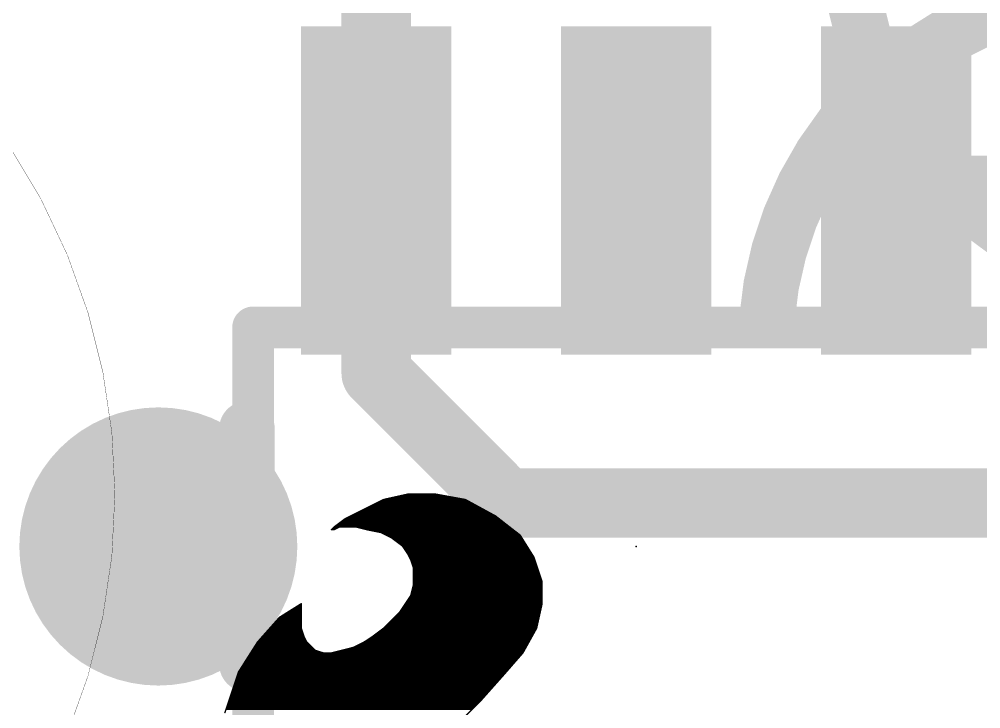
# Model space of a CAD drawing. Extents: x -45 to 63, y -30 to 12.
# Drawn here: x -3.842 to -0.328, y -3.133 to -0.615 of the extents above; entities that cross this region are included whole.
import ezdxf

# ---------------------------------------------------------------- set-up
doc = ezdxf.new("R2010")
doc.units = 0
for name, color, linetype in [('1', 12, 'CONTINUOUS'), ('18', 110, 'CONTINUOUS'), ('20', 53, 'CONTINUOUS'), ('21', 41, 'CONTINUOUS'), ('22', 40, 'CONTINUOUS'), ('23', 53, 'CONTINUOUS'), ('49', 253, 'CONTINUOUS'), ('51', 53, 'CONTINUOUS')]:
    doc.layers.add(name, color=color, linetype=linetype)

# ---------------------------------------------------------------- blocks, each defined once
blk = doc.blocks.new('RECT')
blk.add_solid([(-0.5, -0.5), (0.5, -0.5), (-0.5, 0.5), (0.5, 0.5)])
blk = doc.blocks.new('ROUNDV')
at = {"const_width": 0.5}
blk.add_lwpolyline([(0, -0.25, 1), (0, 0.25, 1), (0, -0.25)], format="xyb", dxfattribs=at)

msp = doc.modelspace()

# ---------------------------------------------------------------- linework, layer by layer
at = {"layer": '1', "const_width": 0.254}
for points in [[(-2.5375, -1.2399), (-2.5375, 0)], [(-2.5375, -1.2399), (-2.5375, -1.9075)], [(-0.6375, -1.2399), (1.7162, -1.2399)], [(-2.5375, -1.9075), (-2.0638, -2.3813)], [(-2.0638, -2.3813), (1.1438, -2.3813)]]:
    msp.add_lwpolyline(points, dxfattribs=at)
at = {"layer": '1', "const_width": 0.127}
for points in [[(-2.474, -1.2399, 1), (-2.601, -1.2399)], [(-0.6375, -1.1764, 1), (-0.6375, -1.3034)], [(-2.601, -1.2399, 1), (-2.474, -1.2399)], [(-2.4926, -1.8626, 1), (-2.5824, -1.9524)], [(-2.601, -1.9075, 1), (-2.474, -1.9075)], [(-2.0638, -2.3178, 1), (-2.0638, -2.4447)], [(-2.1087, -2.4262, 1), (-2.0188, -2.3363)]]:
    msp.add_lwpolyline(points, format="xyb", dxfattribs=at)
at = {"layer": '20', "const_width": 0.254}
msp.add_lwpolyline([(0, -16.764, 1), (0, 11.684, 1), (0, -16.764)], format="xyb", dxfattribs=at)
at = {"layer": '21', "const_width": 0.2032}
msp.add_lwpolyline([(-3.0099, -2.9694), (-3.0099, -2.1106)], dxfattribs=at)
at = {"layer": '21', "const_width": 0.1016}
for points in [[(-2.9591, -2.1106, 1), (-3.0607, -2.1106)], [(-3.0607, -2.9694, 1), (-2.9591, -2.9694)]]:
    msp.add_lwpolyline(points, format="xyb", dxfattribs=at)
at = {"layer": '22'}
for points, const_width in [([(-0.81, -0.3125, 0.4142), (0.49, -1.6125)], 0.2032), ([(0.29, -0.5125, 0.4142), (-1.11, -1.7125)], 0.2032), ([(-1.1607, -1.7086, 1), (-1.0593, -1.7164)], 0.1016), ([(-2.4387, -2.3513, 1), (-2.4387, -2.3539)], 0.0025), ([(-2.4213, -2.3475, 1), (-2.4213, -2.35)], 0.0025), ([(-2.421, -2.35, 1), (-2.4215, -2.3475)], 0.0025), ([(-2.321, -2.3475, 1), (-2.3215, -2.35)], 0.0025), ([(-2.3213, -2.35, 1), (-2.3213, -2.3475)], 0.0025), ([(-2.3, -2.3539, 1), (-2.3, -2.3513)], 0.0025), ([(-2.5501, -2.3869, 1), (-2.5501, -2.3895)], 0.0025), ([(-2.54, -2.3818, 1), (-2.54, -2.3844)], 0.0025), ([(-2.5298, -2.3768, 1), (-2.5298, -2.3793)], 0.0025), ([(-2.5196, -2.3717, 1), (-2.5196, -2.3742)], 0.0025), ([(-2.5115, -2.3675, 1), (-2.511, -2.37)], 0.0025), ([(-2.5107, -2.3699, 1), (-2.5118, -2.3676)], 0.0025), ([(-2.5073, -2.3666, 1), (-2.5073, -2.3691)], 0.0025), ([(-2.4844, -2.3615, 1), (-2.4844, -2.3641)], 0.0025), ([(-2.4615, -2.3564, 1), (-2.4615, -2.359)], 0.0025), ([(-2.272, -2.359, 1), (-2.272, -2.3564)], 0.0025), ([(-2.2441, -2.3641, 1), (-2.2441, -2.3615)], 0.0025), ([(-2.2161, -2.3691, 1), (-2.2161, -2.3666)], 0.0025), ([(-2.2106, -2.3676, 1), (-2.2119, -2.3699)], 0.0025), ([(-2.2115, -2.37, 1), (-2.211, -2.3675)], 0.0025), ([(-2.2036, -2.3742, 1), (-2.2036, -2.3717)], 0.0025), ([(-2.1942, -2.3793, 1), (-2.1942, -2.3768)], 0.0025), ([(-2.1849, -2.3844, 1), (-2.1849, -2.3818)], 0.0025), ([(-2.1756, -2.3895, 1), (-2.1756, -2.3869)], 0.0025), ([(-2.6213, -2.4225, 1), (-2.6213, -2.425)], 0.0025), ([(-2.6111, -2.4174, 1), (-2.6111, -2.4199)], 0.0025), ([(-2.6009, -2.4123, 1), (-2.6009, -2.4149)], 0.0025), ([(-2.5918, -2.4076, 1), (-2.5907, -2.4099)], 0.0025), ([(-2.5908, -2.4072, 1), (-2.5908, -2.4098)], 0.0025), ([(-2.5907, -2.4099, 1), (-2.5918, -2.4076)], 0.0025), ([(-2.5806, -2.4022, 1), (-2.5806, -2.4047)], 0.0025), ([(-2.5705, -2.3971, 1), (-2.5705, -2.3996)], 0.0025), ([(-2.5603, -2.392, 1), (-2.5603, -2.3945)], 0.0025), ([(-2.1663, -2.3945, 1), (-2.1663, -2.392)], 0.0025), ([(-2.157, -2.3996, 1), (-2.157, -2.3971)], 0.0025), ([(-2.1477, -2.4047, 1), (-2.1477, -2.4022)], 0.0025), ([(-2.1384, -2.4098, 1), (-2.1384, -2.4072)], 0.0025), ([(-2.129, -2.4149, 1), (-2.129, -2.4123)], 0.0025), ([(-2.1197, -2.4199, 1), (-2.1197, -2.4174)], 0.0025), ([(-2.1104, -2.425, 1), (-2.1104, -2.4225)], 0.0025), ([(-2.6787, -2.4581, 1), (-2.6787, -2.4606)], 0.0025), ([(-2.6719, -2.453, 1), (-2.6719, -2.4555)], 0.0025), ([(-2.6651, -2.4479, 1), (-2.6651, -2.4504)], 0.0025), ([(-2.6584, -2.4428, 1), (-2.6584, -2.4454)], 0.0025), ([(-2.6516, -2.4377, 1), (-2.6516, -2.4403)], 0.0025), ([(-2.6518, -2.4376, 1), (-2.6507, -2.4399)], 0.0025), ([(-2.6505, -2.4398, 1), (-2.652, -2.4377)], 0.0025), ([(-2.6416, -2.4326, 1), (-2.6416, -2.4352)], 0.0025), ([(-2.6314, -2.4276, 1), (-2.6314, -2.4301)], 0.0025), ([(-2.1005, -2.4277, 1), (-2.102, -2.4298)], 0.0025), ([(-2.1019, -2.4299, 1), (-2.1006, -2.4276)], 0.0025), ([(-2.1011, -2.4301, 1), (-2.1011, -2.4276)], 0.0025), ([(-2.0946, -2.4352, 1), (-2.0946, -2.4326)], 0.0025), ([(-2.0881, -2.4403, 1), (-2.0881, -2.4377)], 0.0025), ([(-2.0815, -2.4454, 1), (-2.0815, -2.4428)], 0.0025), ([(-2.075, -2.4504, 1), (-2.075, -2.4479)], 0.0025), ([(-2.0685, -2.4555, 1), (-2.0685, -2.453)], 0.0025), ([(-2.0619, -2.4606, 1), (-2.0619, -2.4581)], 0.0025), ([(-2.7012, -2.4775, 1), (-2.7012, -2.48)], 0.0025), ([(-2.7021, -2.4779, 1), (-2.7004, -2.4796)], 0.0025), ([(-2.6971, -2.4733, 1), (-2.6971, -2.4758)], 0.0025), ([(-2.692, -2.4682, 1), (-2.692, -2.4708)], 0.0025), ([(-2.692, -2.4677, 1), (-2.6905, -2.4698)], 0.0025), ([(-2.6918, -2.4776, 1), (-2.6907, -2.4799)], 0.0025), ([(-2.6904, -2.4696, 1), (-2.6921, -2.4679)], 0.0025), ([(-2.6913, -2.48, 1), (-2.6913, -2.4775)], 0.0025), ([(-2.6855, -2.4631, 1), (-2.6855, -2.4657)], 0.0025), ([(-2.6829, -2.4758, 1), (-2.6829, -2.4733)], 0.0025), ([(-2.6727, -2.4708, 1), (-2.6727, -2.4682)], 0.0025), ([(-2.6713, -2.4675, 1), (-2.6713, -2.47)], 0.0025), ([(-2.6707, -2.4699, 1), (-2.6718, -2.4676)], 0.0025), ([(-2.6109, -2.4675, 1), (-2.6116, -2.47)], 0.0025), ([(-2.6113, -2.47, 1), (-2.6113, -2.4675)], 0.0025), ([(-2.6083, -2.4682, 1), (-2.6083, -2.4708)], 0.0025), ([(-2.588, -2.4733, 1), (-2.588, -2.4758)], 0.0025), ([(-2.571, -2.4775, 1), (-2.5715, -2.48)], 0.0025), ([(-2.5716, -2.48, 1), (-2.5709, -2.4775)], 0.0025), ([(-2.5668, -2.4784, 1), (-2.5668, -2.4809)], 0.0025), ([(-2.5413, -2.4835, 1), (-2.5413, -2.486)], 0.0025), ([(-2.5207, -2.4876, 1), (-2.5218, -2.4899)], 0.0025), ([(-2.5215, -2.49, 1), (-2.521, -2.4875)], 0.0025), ([(-2.5191, -2.4885, 1), (-2.5191, -2.4911)], 0.0025), ([(-2.509, -2.4936, 1), (-2.509, -2.4962)], 0.0025), ([(-2.0554, -2.4657, 1), (-2.0554, -2.4631)], 0.0025), ([(-2.0489, -2.4708, 1), (-2.0489, -2.4682)], 0.0025), ([(-2.0423, -2.4758, 1), (-2.0423, -2.4733)], 0.0025), ([(-2.0358, -2.4809, 1), (-2.0358, -2.4784)], 0.0025), ([(-2.0293, -2.486, 1), (-2.0293, -2.4835)], 0.0025), ([(-2.0227, -2.4911, 1), (-2.0227, -2.4885)], 0.0025), ([(-2.0162, -2.4962, 1), (-2.0162, -2.4936)], 0.0025), ([(-2.4988, -2.4987, 1), (-2.4988, -2.5012)], 0.0025), ([(-2.4886, -2.5038, 1), (-2.4886, -2.5063)], 0.0025), ([(-2.4805, -2.5077, 1), (-2.482, -2.5098)], 0.0025), ([(-2.4818, -2.5099, 1), (-2.4807, -2.5076)], 0.0025), ([(-2.4794, -2.5089, 1), (-2.4794, -2.5114)], 0.0025), ([(-2.4726, -2.5139, 1), (-2.4726, -2.5165)], 0.0025), ([(-2.4659, -2.519, 1), (-2.4659, -2.5216)], 0.0025), ([(-2.4591, -2.5241, 1), (-2.4591, -2.5267)], 0.0025), ([(-2.4523, -2.5292, 1), (-2.4523, -2.5317)], 0.0025), ([(-2.0102, -2.4981, 1), (-2.0123, -2.4994)], 0.0025), ([(-2.012, -2.4998, 1), (-2.0105, -2.4977)], 0.0025), ([(-2.0105, -2.5012, 1), (-2.0105, -2.4987)], 0.0025), ([(-2.0073, -2.5063, 1), (-2.0073, -2.5038)], 0.0025), ([(-2.0041, -2.5114, 1), (-2.0041, -2.5089)], 0.0025), ([(-2.001, -2.5165, 1), (-2.001, -2.5139)], 0.0025), ([(-1.9978, -2.5216, 1), (-1.9978, -2.519)], 0.0025), ([(-1.9946, -2.5267, 1), (-1.9946, -2.5241)], 0.0025), ([(-1.9914, -2.5317, 1), (-1.9914, -2.5292)], 0.0025), ([(-2.4455, -2.5343, 1), (-2.4455, -2.5368)], 0.0025), ([(-2.4402, -2.538, 1), (-2.4423, -2.5395)], 0.0025), ([(-2.442, -2.5398, 1), (-2.4405, -2.5377)], 0.0025), ([(-2.44, -2.5394, 1), (-2.44, -2.5419)], 0.0025), ([(-2.4366, -2.5444, 1), (-2.4366, -2.547)], 0.0025), ([(-2.4332, -2.5495, 1), (-2.4332, -2.5521)], 0.0025), ([(-2.4298, -2.5546, 1), (-2.4298, -2.5571)], 0.0025), ([(-2.4264, -2.5597, 1), (-2.4264, -2.5622)], 0.0025), ([(-2.4231, -2.5648, 1), (-2.4231, -2.5673)], 0.0025), ([(-1.9883, -2.5368, 1), (-1.9883, -2.5343)], 0.0025), ([(-1.9851, -2.5419, 1), (-1.9851, -2.5394)], 0.0025), ([(-1.9819, -2.547, 1), (-1.9819, -2.5444)], 0.0025), ([(-1.9787, -2.5521, 1), (-1.9787, -2.5495)], 0.0025), ([(-1.9756, -2.5571, 1), (-1.9756, -2.5546)], 0.0025), ([(-1.9724, -2.5622, 1), (-1.9724, -2.5597)], 0.0025), ([(-1.9692, -2.5673, 1), (-1.9692, -2.5648)], 0.0025), ([(-2.4201, -2.5682, 1), (-2.4224, -2.5693)], 0.0025), ([(-2.4223, -2.5695, 1), (-2.4202, -2.568)], 0.0025), ([(-2.4201, -2.5698, 1), (-2.4201, -2.5724)], 0.0025), ([(-2.4175, -2.5749, 1), (-2.4175, -2.5775)], 0.0025), ([(-2.415, -2.58, 1), (-2.415, -2.5825)], 0.0025), ([(-2.4124, -2.5851, 1), (-2.4124, -2.5876)], 0.0025), ([(-2.41, -2.5883, 1), (-2.4125, -2.5892)], 0.0025), ([(-2.4124, -2.5893, 1), (-2.4101, -2.5882)], 0.0025), ([(-2.4104, -2.5902, 1), (-2.4104, -2.5927)], 0.0025), ([(-2.4087, -2.5952, 1), (-2.4087, -2.5978)], 0.0025), ([(-2.407, -2.6003, 1), (-2.407, -2.6029)], 0.0025), ([(-1.966, -2.5724, 1), (-1.966, -2.5698)], 0.0025), ([(-1.9628, -2.5775, 1), (-1.9628, -2.5749)], 0.0025), ([(-1.96, -2.5783, 1), (-1.9625, -2.5792)], 0.0025), ([(-1.9623, -2.5794, 1), (-1.9602, -2.5781)], 0.0025), ([(-1.9604, -2.5825, 1), (-1.9604, -2.58)], 0.0025), ([(-1.9587, -2.5876, 1), (-1.9587, -2.5851)], 0.0025), ([(-1.957, -2.5927, 1), (-1.957, -2.5902)], 0.0025), ([(-1.9553, -2.5978, 1), (-1.9553, -2.5952)], 0.0025), ([(-1.9536, -2.6029, 1), (-1.9536, -2.6003)], 0.0025), ([(-2.4053, -2.6054, 1), (-2.4053, -2.608)], 0.0025), ([(-2.4036, -2.6105, 1), (-2.4036, -2.613)], 0.0025), ([(-2.4019, -2.6156, 1), (-2.4019, -2.6181)], 0.0025), ([(-2.4013, -2.6308, 1), (-2.4013, -2.6334)], 0.0025), ([(-2.4, -2.6187, 1), (-2.4025, -2.6187)], 0.0025), ([(-2.4025, -2.6192, 1), (-2.4, -2.6183)], 0.0025), ([(-2.4013, -2.6207, 1), (-2.4013, -2.6232)], 0.0025), ([(-2.4013, -2.6257, 1), (-2.4013, -2.6283)], 0.0025), ([(-2.4013, -2.6359, 1), (-2.4013, -2.6384)], 0.0025), ([(-1.9519, -2.608, 1), (-1.9519, -2.6054)], 0.0025), ([(-1.9502, -2.613, 1), (-1.9502, -2.6105)], 0.0025), ([(-1.9486, -2.6181, 1), (-1.9486, -2.6156)], 0.0025), ([(-1.9469, -2.6232, 1), (-1.9469, -2.6207)], 0.0025), ([(-1.9452, -2.6283, 1), (-1.9452, -2.6257)], 0.0025), ([(-1.9435, -2.6334, 1), (-1.9435, -2.6308)], 0.0025), ([(-1.9418, -2.6384, 1), (-1.9418, -2.6359)], 0.0025), ([(-2.4013, -2.6511, 1), (-2.4013, -2.6537)], 0.0025), ([(-2.4013, -2.641, 1), (-2.4013, -2.6435)], 0.0025), ([(-2.4013, -2.6461, 1), (-2.4013, -2.6486)], 0.0025), ([(-2.4013, -2.6562, 1), (-2.4013, -2.6588)], 0.0025), ([(-2.4013, -2.6613, 1), (-2.4013, -2.6638)], 0.0025), ([(-2.4013, -2.6664, 1), (-2.4013, -2.6689)], 0.0025), ([(-2.4013, -2.6715, 1), (-2.4013, -2.674)], 0.0025), ([(-1.9401, -2.6435, 1), (-1.9401, -2.641)], 0.0025), ([(-1.9384, -2.6486, 1), (-1.9384, -2.6461)], 0.0025), ([(-1.9367, -2.6537, 1), (-1.9367, -2.6511)], 0.0025), ([(-1.935, -2.6588, 1), (-1.935, -2.6562)], 0.0025), ([(-1.9333, -2.6638, 1), (-1.9333, -2.6613)], 0.0025), ([(-1.93, -2.6688, 1), (-1.9325, -2.6688)], 0.0025), ([(-1.9325, -2.6692, 1), (-1.93, -2.6683)], 0.0025), ([(-1.9316, -2.6689, 1), (-1.9316, -2.6664)], 0.0025), ([(-1.9313, -2.674, 1), (-1.9313, -2.6715)], 0.0025), ([(-2.4086, -2.707, 1), (-2.4086, -2.7096)], 0.0025), ([(-2.4074, -2.702, 1), (-2.4074, -2.7045)], 0.0025), ([(-2.4061, -2.6969, 1), (-2.4061, -2.6994)], 0.0025), ([(-2.4048, -2.6918, 1), (-2.4048, -2.6943)], 0.0025), ([(-2.4036, -2.6867, 1), (-2.4036, -2.6893)], 0.0025), ([(-2.4023, -2.6816, 1), (-2.4023, -2.6842)], 0.0025), ([(-2.4013, -2.6765, 1), (-2.4013, -2.6791)], 0.0025), ([(-2.4, -2.6791, 1), (-2.4025, -2.6784)], 0.0025), ([(-2.4025, -2.6787, 1), (-2.4, -2.6787)], 0.0025), ([(-1.9313, -2.6791, 1), (-1.9313, -2.6765)], 0.0025), ([(-1.9313, -2.6842, 1), (-1.9313, -2.6816)], 0.0025), ([(-1.9313, -2.6893, 1), (-1.9313, -2.6867)], 0.0025), ([(-1.9313, -2.6943, 1), (-1.9313, -2.6918)], 0.0025), ([(-1.9313, -2.6994, 1), (-1.9313, -2.6969)], 0.0025), ([(-1.9313, -2.7045, 1), (-1.9313, -2.702)], 0.0025), ([(-1.9313, -2.7096, 1), (-1.9313, -2.707)], 0.0025), ([(-2.4246, -2.7375, 1), (-2.4246, -2.7401)], 0.0025), ([(-2.4212, -2.7324, 1), (-2.4212, -2.735)], 0.0025), ([(-2.4178, -2.7274, 1), (-2.4178, -2.7299)], 0.0025), ([(-2.4144, -2.7223, 1), (-2.4144, -2.7248)], 0.0025), ([(-2.4125, -2.7184, 1), (-2.41, -2.7191)], 0.0025), ([(-2.4112, -2.7172, 1), (-2.4112, -2.7197)], 0.0025), ([(-2.4102, -2.7195, 1), (-2.4123, -2.718)], 0.0025), ([(-2.4099, -2.7121, 1), (-2.4099, -2.7147)], 0.0025), ([(-1.9313, -2.7147, 1), (-1.9313, -2.7121)], 0.0025), ([(-1.9313, -2.7197, 1), (-1.9313, -2.7172)], 0.0025), ([(-1.9313, -2.7248, 1), (-1.9313, -2.7223)], 0.0025), ([(-1.9313, -2.7299, 1), (-1.9313, -2.7274)], 0.0025), ([(-1.9313, -2.735, 1), (-1.9313, -2.7324)], 0.0025), ([(-1.9313, -2.7401, 1), (-1.9313, -2.7375)], 0.0025), ([(-2.8522, -2.7731, 1), (-2.8522, -2.7756)], 0.0025), ([(-2.8441, -2.768, 1), (-2.8441, -2.7706)], 0.0025), ([(-2.836, -2.7629, 1), (-2.836, -2.7655)], 0.0025), ([(-2.8278, -2.7578, 1), (-2.8278, -2.7604)], 0.0025), ([(-2.8197, -2.7528, 1), (-2.8197, -2.7553)], 0.0025), ([(-2.8116, -2.7477, 1), (-2.8116, -2.7502)], 0.0025), ([(-2.81, -2.7488, 1), (-2.8125, -2.7488)], 0.0025), ([(-2.81, -2.7588, 1), (-2.8125, -2.7588)], 0.0025), ([(-2.8125, -2.7588, 1), (-2.81, -2.7588)], 0.0025), ([(-2.8106, -2.7498, 1), (-2.8119, -2.7477)], 0.0025), ([(-2.8113, -2.7502, 1), (-2.8113, -2.7477)], 0.0025), ([(-2.8113, -2.7553, 1), (-2.8113, -2.7528)], 0.0025), ([(-2.8113, -2.7604, 1), (-2.8113, -2.7578)], 0.0025), ([(-2.8113, -2.7655, 1), (-2.8113, -2.7629)], 0.0025), ([(-2.8113, -2.7706, 1), (-2.8113, -2.768)], 0.0025), ([(-2.8113, -2.7756, 1), (-2.8113, -2.7731)], 0.0025), ([(-2.4483, -2.7731, 1), (-2.4483, -2.7756)], 0.0025), ([(-2.4449, -2.768, 1), (-2.4449, -2.7706)], 0.0025), ([(-2.4416, -2.7629, 1), (-2.4416, -2.7655)], 0.0025), ([(-2.4382, -2.7578, 1), (-2.4382, -2.7604)], 0.0025), ([(-2.4348, -2.7528, 1), (-2.4348, -2.7553)], 0.0025), ([(-2.4314, -2.7477, 1), (-2.4314, -2.7502)], 0.0025), ([(-2.4323, -2.748, 1), (-2.4302, -2.7495)], 0.0025), ([(-2.4302, -2.7495, 1), (-2.4323, -2.748)], 0.0025), ([(-2.428, -2.7426, 1), (-2.428, -2.7451)], 0.0025), ([(-1.9369, -2.7756, 1), (-1.9369, -2.7731)], 0.0025), ([(-1.9358, -2.7706, 1), (-1.9358, -2.768)], 0.0025), ([(-1.9347, -2.7655, 1), (-1.9347, -2.7629)], 0.0025), ([(-1.9336, -2.7604, 1), (-1.9336, -2.7578)], 0.0025), ([(-1.9325, -2.7488, 1), (-1.93, -2.7488)], 0.0025), ([(-1.93, -2.749, 1), (-1.9325, -2.7485)], 0.0025), ([(-1.9324, -2.7553, 1), (-1.9324, -2.7528)], 0.0025), ([(-1.9313, -2.7451, 1), (-1.9313, -2.7426)], 0.0025), ([(-1.9313, -2.7502, 1), (-1.9313, -2.7477)], 0.0025), ([(-2.9012, -2.8087, 1), (-2.9012, -2.8112)], 0.0025), ([(-2.8967, -2.8036, 1), (-2.8967, -2.8061)], 0.0025), ([(-2.8922, -2.7985, 1), (-2.8922, -2.801)], 0.0025), ([(-2.8919, -2.7977, 1), (-2.8906, -2.7998)], 0.0025), ([(-2.8903, -2.7996, 1), (-2.8922, -2.7979)], 0.0025), ([(-2.8847, -2.7934, 1), (-2.8847, -2.796)], 0.0025), ([(-2.8766, -2.7883, 1), (-2.8766, -2.7909)], 0.0025), ([(-2.8685, -2.7833, 1), (-2.8685, -2.7858)], 0.0025), ([(-2.8604, -2.7782, 1), (-2.8604, -2.7807)], 0.0025), ([(-2.8113, -2.7807, 1), (-2.8113, -2.7782)], 0.0025), ([(-2.8113, -2.7858, 1), (-2.8113, -2.7833)], 0.0025), ([(-2.8113, -2.7909, 1), (-2.8113, -2.7883)], 0.0025), ([(-2.8113, -2.796, 1), (-2.8113, -2.7934)], 0.0025), ([(-2.8113, -2.801, 1), (-2.8113, -2.7985)], 0.0025), ([(-2.8113, -2.8061, 1), (-2.8113, -2.8036)], 0.0025), ([(-2.8113, -2.8112, 1), (-2.8113, -2.8087)], 0.0025), ([(-2.4824, -2.8087, 1), (-2.4824, -2.8112)], 0.0025), ([(-2.4821, -2.8079, 1), (-2.4804, -2.8096)], 0.0025), ([(-2.4804, -2.8096, 1), (-2.4821, -2.8079)], 0.0025), ([(-2.4773, -2.8036, 1), (-2.4773, -2.8061)], 0.0025), ([(-2.4723, -2.7985, 1), (-2.4723, -2.801)], 0.0025), ([(-2.4672, -2.7934, 1), (-2.4672, -2.796)], 0.0025), ([(-2.4621, -2.7883, 1), (-2.4621, -2.7909)], 0.0025), ([(-2.457, -2.7833, 1), (-2.457, -2.7858)], 0.0025), ([(-2.4519, -2.7782, 1), (-2.4519, -2.7807)], 0.0025), ([(-2.4523, -2.778, 1), (-2.4502, -2.7795)], 0.0025), ([(-2.4504, -2.7796, 1), (-2.4521, -2.7779)], 0.0025), ([(-1.9448, -2.8112, 1), (-1.9448, -2.8087)], 0.0025), ([(-1.9437, -2.8061, 1), (-1.9437, -2.8036)], 0.0025), ([(-1.9426, -2.801, 1), (-1.9426, -2.7985)], 0.0025), ([(-1.9415, -2.796, 1), (-1.9415, -2.7934)], 0.0025), ([(-1.9403, -2.7909, 1), (-1.9403, -2.7883)], 0.0025), ([(-1.9392, -2.7858, 1), (-1.9392, -2.7833)], 0.0025), ([(-1.9381, -2.7807, 1), (-1.9381, -2.7782)], 0.0025), ([(-2.9328, -2.8442, 1), (-2.9328, -2.8468)], 0.0025), ([(-2.9283, -2.8391, 1), (-2.9283, -2.8417)], 0.0025), ([(-2.9238, -2.8341, 1), (-2.9238, -2.8366)], 0.0025), ([(-2.9193, -2.829, 1), (-2.9193, -2.8315)], 0.0025), ([(-2.9147, -2.8239, 1), (-2.9147, -2.8264)], 0.0025), ([(-2.9102, -2.8188, 1), (-2.9102, -2.8214)], 0.0025), ([(-2.9057, -2.8137, 1), (-2.9057, -2.8163)], 0.0025), ([(-2.81, -2.8383, 1), (-2.8125, -2.8392)], 0.0025), ([(-2.8125, -2.8388, 1), (-2.81, -2.8388)], 0.0025), ([(-2.8113, -2.8163, 1), (-2.8113, -2.8137)], 0.0025), ([(-2.8113, -2.8214, 1), (-2.8113, -2.8188)], 0.0025), ([(-2.8113, -2.8264, 1), (-2.8113, -2.8239)], 0.0025), ([(-2.8113, -2.8315, 1), (-2.8113, -2.829)], 0.0025), ([(-2.8113, -2.8366, 1), (-2.8113, -2.8341)], 0.0025), ([(-2.8107, -2.8417, 1), (-2.8107, -2.8391)], 0.0025), ([(-2.809, -2.8468, 1), (-2.809, -2.8442)], 0.0025), ([(-2.5203, -2.8442, 1), (-2.5203, -2.8468)], 0.0025), ([(-2.5135, -2.8391, 1), (-2.5135, -2.8417)], 0.0025), ([(-2.5121, -2.8379, 1), (-2.5104, -2.8396)], 0.0025), ([(-2.5105, -2.8398, 1), (-2.512, -2.8377)], 0.0025), ([(-2.5078, -2.8341, 1), (-2.5078, -2.8366)], 0.0025), ([(-2.5028, -2.829, 1), (-2.5028, -2.8315)], 0.0025), ([(-2.4977, -2.8239, 1), (-2.4977, -2.8264)], 0.0025), ([(-2.4926, -2.8188, 1), (-2.4926, -2.8214)], 0.0025), ([(-2.4875, -2.8137, 1), (-2.4875, -2.8163)], 0.0025), ([(-1.955, -2.8468, 1), (-1.955, -2.8442)], 0.0025), ([(-1.9525, -2.8385, 1), (-1.95, -2.839)], 0.0025), ([(-1.9501, -2.8394, 1), (-1.9524, -2.8381)], 0.0025), ([(-1.9522, -2.8417, 1), (-1.9522, -2.8391)], 0.0025), ([(-1.9505, -2.8366, 1), (-1.9505, -2.8341)], 0.0025), ([(-1.9494, -2.8315, 1), (-1.9494, -2.829)], 0.0025), ([(-1.9482, -2.8264, 1), (-1.9482, -2.8239)], 0.0025), ([(-1.9471, -2.8214, 1), (-1.9471, -2.8188)], 0.0025), ([(-1.946, -2.8163, 1), (-1.946, -2.8137)], 0.0025), ([(-2.9644, -2.8798, 1), (-2.9644, -2.8823)], 0.0025), ([(-2.9599, -2.8747, 1), (-2.9599, -2.8773)], 0.0025), ([(-2.9554, -2.8696, 1), (-2.9554, -2.8722)], 0.0025), ([(-2.9509, -2.8646, 1), (-2.9509, -2.8671)], 0.0025), ([(-2.9464, -2.8595, 1), (-2.9464, -2.862)], 0.0025), ([(-2.9418, -2.8544, 1), (-2.9418, -2.8569)], 0.0025), ([(-2.9373, -2.8493, 1), (-2.9373, -2.8519)], 0.0025), ([(-2.8073, -2.8519, 1), (-2.8073, -2.8493)], 0.0025), ([(-2.8056, -2.8569, 1), (-2.8056, -2.8544)], 0.0025), ([(-2.8039, -2.862, 1), (-2.8039, -2.8595)], 0.0025), ([(-2.8001, -2.8682, 1), (-2.8024, -2.8693)], 0.0025), ([(-2.8025, -2.8692, 1), (-2.8, -2.8683)], 0.0025), ([(-2.8022, -2.8671, 1), (-2.8022, -2.8646)], 0.0025), ([(-2.8002, -2.8722, 1), (-2.8002, -2.8696)], 0.0025), ([(-2.7976, -2.8773, 1), (-2.7976, -2.8747)], 0.0025), ([(-2.7951, -2.8823, 1), (-2.7951, -2.8798)], 0.0025), ([(-2.5697, -2.8798, 1), (-2.5697, -2.8823)], 0.0025), ([(-2.5621, -2.8747, 1), (-2.5621, -2.8773)], 0.0025), ([(-2.5545, -2.8696, 1), (-2.5545, -2.8722)], 0.0025), ([(-2.552, -2.8677, 1), (-2.5505, -2.8698)], 0.0025), ([(-2.5505, -2.8698, 1), (-2.552, -2.8677)], 0.0025), ([(-2.5474, -2.8646, 1), (-2.5474, -2.8671)], 0.0025), ([(-2.5406, -2.8595, 1), (-2.5406, -2.862)], 0.0025), ([(-2.5338, -2.8544, 1), (-2.5338, -2.8569)], 0.0025), ([(-2.527, -2.8493, 1), (-2.527, -2.8519)], 0.0025), ([(-1.9748, -2.8823, 1), (-1.9748, -2.8798)], 0.0025), ([(-1.9719, -2.8773, 1), (-1.9719, -2.8747)], 0.0025), ([(-1.9691, -2.8722, 1), (-1.9691, -2.8696)], 0.0025), ([(-1.9663, -2.8671, 1), (-1.9663, -2.8646)], 0.0025), ([(-1.9635, -2.862, 1), (-1.9635, -2.8595)], 0.0025), ([(-1.9606, -2.8569, 1), (-1.9606, -2.8544)], 0.0025), ([(-1.9578, -2.8519, 1), (-1.9578, -2.8493)], 0.0025), ([(-2.989, -2.9154, 1), (-2.989, -2.9179)], 0.0025), ([(-2.9858, -2.9103, 1), (-2.9858, -2.9128)], 0.0025), ([(-2.9825, -2.9052, 1), (-2.9825, -2.9077)], 0.0025), ([(-2.9793, -2.9001, 1), (-2.9793, -2.9027)], 0.0025), ([(-2.9761, -2.895, 1), (-2.9761, -2.8976)], 0.0025), ([(-2.9728, -2.89, 1), (-2.9728, -2.8925)], 0.0025), ([(-2.9722, -2.8879, 1), (-2.9703, -2.8896)], 0.0025), ([(-2.9702, -2.8894, 1), (-2.9723, -2.8881)], 0.0025), ([(-2.9689, -2.8849, 1), (-2.9689, -2.8874)], 0.0025), ([(-2.7926, -2.8874, 1), (-2.7926, -2.8849)], 0.0025), ([(-2.7904, -2.8879, 1), (-2.7921, -2.8896)], 0.0025), ([(-2.7924, -2.8893, 1), (-2.7901, -2.8882)], 0.0025), ([(-2.7888, -2.8925, 1), (-2.7888, -2.89)], 0.0025), ([(-2.7837, -2.8976, 1), (-2.7837, -2.895)], 0.0025), ([(-2.7786, -2.9027, 1), (-2.7786, -2.9001)], 0.0025), ([(-2.7735, -2.9077, 1), (-2.7735, -2.9052)], 0.0025), ([(-2.7684, -2.9128, 1), (-2.7684, -2.9103)], 0.0025), ([(-2.7634, -2.9179, 1), (-2.7634, -2.9154)], 0.0025), ([(-2.7608, -2.9175, 1), (-2.7617, -2.92)], 0.0025), ([(-2.6616, -2.9175, 1), (-2.6609, -2.92)], 0.0025), ([(-2.6609, -2.92, 1), (-2.6616, -2.9175)], 0.0025), ([(-2.6528, -2.9154, 1), (-2.6528, -2.9179)], 0.0025), ([(-2.6325, -2.9103, 1), (-2.6325, -2.9128)], 0.0025), ([(-2.6218, -2.9076, 1), (-2.6207, -2.9099)], 0.0025), ([(-2.6209, -2.91, 1), (-2.6216, -2.9075)], 0.0025), ([(-2.6167, -2.9052, 1), (-2.6167, -2.9077)], 0.0025), ([(-2.6065, -2.9001, 1), (-2.6065, -2.9027)], 0.0025), ([(-2.5964, -2.895, 1), (-2.5964, -2.8976)], 0.0025), ([(-2.5862, -2.89, 1), (-2.5862, -2.8925)], 0.0025), ([(-2.582, -2.8877, 1), (-2.5805, -2.8898)], 0.0025), ([(-2.5807, -2.8899, 1), (-2.5818, -2.8876)], 0.0025), ([(-2.5774, -2.8849, 1), (-2.5774, -2.8874)], 0.0025), ([(-1.9945, -2.9179, 1), (-1.9945, -2.9154)], 0.0025), ([(-1.9917, -2.9128, 1), (-1.9917, -2.9103)], 0.0025), ([(-1.9889, -2.9077, 1), (-1.9889, -2.9052)], 0.0025), ([(-1.9861, -2.9027, 1), (-1.9861, -2.9001)], 0.0025), ([(-1.9832, -2.8976, 1), (-1.9832, -2.895)], 0.0025), ([(-1.9804, -2.8925, 1), (-1.9804, -2.89)], 0.0025), ([(-1.9776, -2.8874, 1), (-1.9776, -2.8849)], 0.0025), ([(-3.0116, -2.9509, 1), (-3.0116, -2.9535)], 0.0025), ([(-3.0084, -2.9459, 1), (-3.0084, -2.9484)], 0.0025), ([(-3.0052, -2.9408, 1), (-3.0052, -2.9433)], 0.0025), ([(-3.0019, -2.9357, 1), (-3.0019, -2.9382)], 0.0025), ([(-2.9987, -2.9306, 1), (-2.9987, -2.9332)], 0.0025), ([(-2.9955, -2.9255, 1), (-2.9955, -2.9281)], 0.0025), ([(-2.9922, -2.9204, 1), (-2.9922, -2.923)], 0.0025), ([(-2.7621, -2.9196, 1), (-2.7604, -2.9179)], 0.0025), ([(-2.7523, -2.923, 1), (-2.7523, -2.9204)], 0.0025), ([(-2.7371, -2.9281, 1), (-2.7371, -2.9255)], 0.0025), ([(-2.7313, -2.9275, 1), (-2.7313, -2.93)], 0.0025), ([(-2.7317, -2.93, 1), (-2.7308, -2.9275)], 0.0025), ([(-2.7016, -2.9275, 1), (-2.7009, -2.93)], 0.0025), ([(-2.7012, -2.93, 1), (-2.7012, -2.9275)], 0.0025), ([(-2.6935, -2.9255, 1), (-2.6935, -2.9281)], 0.0025), ([(-2.6731, -2.9204, 1), (-2.6731, -2.923)], 0.0025), ([(-2.0218, -2.9535, 1), (-2.0218, -2.9509)], 0.0025), ([(-2.0173, -2.9484, 1), (-2.0173, -2.9459)], 0.0025), ([(-2.0129, -2.9433, 1), (-2.0129, -2.9408)], 0.0025), ([(-2.0084, -2.9382, 1), (-2.0084, -2.9357)], 0.0025), ([(-2.004, -2.9332, 1), (-2.004, -2.9306)], 0.0025), ([(-2.0024, -2.9281, 1), (-2.0001, -2.9294)], 0.0025), ([(-2.0003, -2.9296, 1), (-2.0022, -2.9279)], 0.0025), ([(-2.0002, -2.9281, 1), (-2.0002, -2.9255)], 0.0025), ([(-1.9973, -2.923, 1), (-1.9973, -2.9204)], 0.0025), ([(-3.0343, -2.9865, 1), (-3.0343, -2.989)], 0.0025), ([(-3.031, -2.9814, 1), (-3.031, -2.984)], 0.0025), ([(-3.0278, -2.9763, 1), (-3.0278, -2.9789)], 0.0025), ([(-3.0246, -2.9713, 1), (-3.0246, -2.9738)], 0.0025), ([(-3.0213, -2.9662, 1), (-3.0213, -2.9687)], 0.0025), ([(-3.0181, -2.9611, 1), (-3.0181, -2.9636)], 0.0025), ([(-3.0149, -2.956, 1), (-3.0149, -2.9586)], 0.0025), ([(-2.0529, -2.989, 1), (-2.0529, -2.9865)], 0.0025), ([(-2.0484, -2.984, 1), (-2.0484, -2.9814)], 0.0025), ([(-2.044, -2.9789, 1), (-2.044, -2.9763)], 0.0025), ([(-2.0396, -2.9738, 1), (-2.0396, -2.9713)], 0.0025), ([(-2.0351, -2.9687, 1), (-2.0351, -2.9662)], 0.0025), ([(-2.0307, -2.9636, 1), (-2.0307, -2.9611)], 0.0025), ([(-2.0262, -2.9586, 1), (-2.0262, -2.956)], 0.0025), ([(-3.0495, -3.0221, 1), (-3.0495, -3.0246)], 0.0025), ([(-3.0478, -3.017, 1), (-3.0478, -3.0195)], 0.0025), ([(-3.0461, -3.0119, 1), (-3.0461, -3.0145)], 0.0025), ([(-3.0444, -3.0068, 1), (-3.0444, -3.0094)], 0.0025), ([(-3.0427, -3.0017, 1), (-3.0427, -3.0043)], 0.0025), ([(-3.04, -2.9992, 1), (-3.0425, -2.9983)], 0.0025), ([(-3.0423, -2.9981, 1), (-3.0402, -2.9994)], 0.0025), ([(-3.0407, -2.9967, 1), (-3.0407, -2.9992)], 0.0025), ([(-3.0375, -2.9916, 1), (-3.0375, -2.9941)], 0.0025), ([(-2.0842, -3.0246, 1), (-2.0842, -3.0221)], 0.0025), ([(-2.0797, -3.0195, 1), (-2.0797, -3.017)], 0.0025), ([(-2.0752, -3.0145, 1), (-2.0752, -3.0119)], 0.0025), ([(-2.0722, -3.0079, 1), (-2.0703, -3.0096)], 0.0025), ([(-2.0703, -3.0096, 1), (-2.0722, -3.0079)], 0.0025), ([(-2.0707, -3.0094, 1), (-2.0707, -3.0068)], 0.0025), ([(-2.0662, -3.0043, 1), (-2.0662, -3.0017)], 0.0025), ([(-2.0618, -2.9992, 1), (-2.0618, -2.9967)], 0.0025), ([(-2.0573, -2.9941, 1), (-2.0573, -2.9916)], 0.0025), ([(-3.0613, -3.0576, 1), (-3.0613, -3.0602)], 0.0025), ([(-3.0596, -3.0526, 1), (-3.0596, -3.0551)], 0.0025), ([(-3.0579, -3.0475, 1), (-3.0579, -3.05)], 0.0025), ([(-3.0562, -3.0424, 1), (-3.0562, -3.0449)], 0.0025), ([(-3.0545, -3.0373, 1), (-3.0545, -3.0399)], 0.0025), ([(-3.0528, -3.0322, 1), (-3.0528, -3.0348)], 0.0025), ([(-3.0511, -3.0272, 1), (-3.0511, -3.0297)], 0.0025), ([(-2.1158, -3.0602, 1), (-2.1158, -3.0576)], 0.0025), ([(-2.1113, -3.0551, 1), (-2.1113, -3.0526)], 0.0025), ([(-2.1068, -3.05, 1), (-2.1068, -3.0475)], 0.0025), ([(-2.1023, -3.0449, 1), (-2.1023, -3.0424)], 0.0025), ([(-2.0978, -3.0399, 1), (-2.0978, -3.0373)], 0.0025), ([(-2.0933, -3.0348, 1), (-2.0933, -3.0322)], 0.0025), ([(-2.0887, -3.0297, 1), (-2.0887, -3.0272)], 0.0025), ([(-3.0732, -3.0932, 1), (-3.0732, -3.0958)], 0.0025), ([(-3.0715, -3.0881, 1), (-3.0715, -3.0907)], 0.0025), ([(-3.0698, -3.083, 1), (-3.0698, -3.0856)], 0.0025), ([(-3.0681, -3.078, 1), (-3.0681, -3.0805)], 0.0025), ([(-3.0664, -3.0729, 1), (-3.0664, -3.0754)], 0.0025), ([(-3.0647, -3.0678, 1), (-3.0647, -3.0703)], 0.0025), ([(-3.063, -3.0627, 1), (-3.063, -3.0653)], 0.0025), ([(-2.1475, -3.0958, 1), (-2.1475, -3.0932)], 0.0025), ([(-2.1429, -3.0907, 1), (-2.1429, -3.0881)], 0.0025), ([(-2.1384, -3.0856, 1), (-2.1384, -3.083)], 0.0025), ([(-2.1339, -3.0805, 1), (-2.1339, -3.078)], 0.0025), ([(-2.1294, -3.0754, 1), (-2.1294, -3.0729)], 0.0025), ([(-2.1249, -3.0703, 1), (-2.1249, -3.0678)], 0.0025), ([(-2.1204, -3.0653, 1), (-2.1204, -3.0627)], 0.0025), ([(-3.0833, -3.1237, 1), (-3.0833, -3.1262)], 0.0025), ([(-3.0816, -3.1186, 1), (-3.0816, -3.1212)], 0.0025), ([(-3.0799, -3.1135, 1), (-3.0799, -3.1161)], 0.0025), ([(-3.0782, -3.1085, 1), (-3.0782, -3.111)], 0.0025), ([(-3.0766, -3.1034, 1), (-3.0766, -3.1059)], 0.0025), ([(-3.0749, -3.0983, 1), (-3.0749, -3.1008)], 0.0025), ([(-2.1775, -3.1262, 1), (-2.1775, -3.1237)], 0.0025), ([(-2.1724, -3.1212, 1), (-2.1724, -3.1186)], 0.0025), ([(-2.1673, -3.1161, 1), (-2.1673, -3.1135)], 0.0025), ([(-2.1622, -3.111, 1), (-2.1622, -3.1085)], 0.0025), ([(-2.1571, -3.1059, 1), (-2.1571, -3.1034)], 0.0025), ([(-2.1522, -3.0979, 1), (-2.1503, -3.0996)], 0.0025), ([(-2.1504, -3.0996, 1), (-2.1521, -3.0979)], 0.0025), ([(-2.1521, -3.1008, 1), (-2.1521, -3.0983)], 0.0025), ([(-3.085, -3.1288, 1), (-3.085, -3.1313)], 0.0025), ([(-2.1825, -3.1313, 1), (-2.1825, -3.1288)], 0.0025)]:
    msp.add_lwpolyline(points, format="xyb", dxfattribs=dict(at, const_width=const_width))
at = {"layer": '22', "const_width": 0.0051}
for points in [[(-2.5112, -2.3687), (-2.4213, -2.3487)], [(-2.4387, -2.3526), (-2.3, -2.3526)], [(-2.4213, -2.3487), (-2.3213, -2.3487)], [(-2.3213, -2.3487), (-2.2113, -2.3687)], [(-2.5913, -2.4087), (-2.5112, -2.3687)], [(-2.5501, -2.3882), (-2.1756, -2.3882)], [(-2.54, -2.3831), (-2.1849, -2.3831)], [(-2.5298, -2.378), (-2.1942, -2.378)], [(-2.5196, -2.3729), (-2.2036, -2.3729)], [(-2.5073, -2.3679), (-2.2161, -2.3679)], [(-2.4844, -2.3628), (-2.2441, -2.3628)], [(-2.4615, -2.3577), (-2.272, -2.3577)], [(-2.2113, -2.3687), (-2.1013, -2.4287)], [(-2.6513, -2.4388), (-2.5913, -2.4087)], [(-2.6213, -2.4238), (-2.1104, -2.4238)], [(-2.6111, -2.4187), (-2.1197, -2.4187)], [(-2.6009, -2.4136), (-2.129, -2.4136)], [(-2.5908, -2.4085), (-2.1384, -2.4085)], [(-2.5806, -2.4034), (-2.1477, -2.4034)], [(-2.5705, -2.3984), (-2.157, -2.3984)], [(-2.5603, -2.3933), (-2.1663, -2.3933)], [(-2.6913, -2.4688), (-2.6513, -2.4388)], [(-2.6787, -2.4593), (-2.0619, -2.4593)], [(-2.6719, -2.4542), (-2.0685, -2.4542)], [(-2.6651, -2.4492), (-2.075, -2.4492)], [(-2.6584, -2.4441), (-2.0815, -2.4441)], [(-2.6516, -2.439), (-2.0881, -2.439)], [(-2.6416, -2.4339), (-2.0946, -2.4339)], [(-2.6314, -2.4288), (-2.1011, -2.4288)], [(-2.1013, -2.4287), (-2.0112, -2.4988)], [(-2.7012, -2.4788), (-2.6913, -2.4688)], [(-2.6913, -2.4788), (-2.7012, -2.4788)], [(-2.6971, -2.4746), (-2.6829, -2.4746)], [(-2.692, -2.4695), (-2.6727, -2.4695)], [(-2.6713, -2.4688), (-2.6913, -2.4788)], [(-2.6855, -2.4644), (-2.0554, -2.4644)], [(-2.6113, -2.4688), (-2.6713, -2.4688)], [(-2.5713, -2.4788), (-2.6113, -2.4688)], [(-2.6083, -2.4695), (-2.0489, -2.4695)], [(-2.588, -2.4746), (-2.0423, -2.4746)], [(-2.5213, -2.4888), (-2.5713, -2.4788)], [(-2.5668, -2.4796), (-2.0358, -2.4796)], [(-2.5413, -2.4847), (-2.0293, -2.4847)], [(-2.4813, -2.5088), (-2.5213, -2.4888)], [(-2.5191, -2.4898), (-2.0227, -2.4898)], [(-2.509, -2.4949), (-2.0162, -2.4949)], [(-2.4988, -2.5), (-2.0105, -2.5)], [(-2.4886, -2.5051), (-2.0073, -2.5051)], [(-2.4413, -2.5388), (-2.4813, -2.5088)], [(-2.4794, -2.5101), (-2.0041, -2.5101)], [(-2.4726, -2.5152), (-2.001, -2.5152)], [(-2.4659, -2.5203), (-1.9978, -2.5203)], [(-2.4591, -2.5254), (-1.9946, -2.5254)], [(-2.4523, -2.5305), (-1.9914, -2.5305)], [(-2.0112, -2.4988), (-1.9613, -2.5788)], [(-2.4455, -2.5355), (-1.9883, -2.5355)], [(-2.4213, -2.5688), (-2.4413, -2.5388)], [(-2.44, -2.5406), (-1.9851, -2.5406)], [(-2.4366, -2.5457), (-1.9819, -2.5457)], [(-2.4332, -2.5508), (-1.9787, -2.5508)], [(-2.4298, -2.5559), (-1.9756, -2.5559)], [(-2.4264, -2.561), (-1.9724, -2.561)], [(-2.4231, -2.566), (-1.9692, -2.566)], [(-2.4113, -2.5888), (-2.4213, -2.5688)], [(-2.4201, -2.5711), (-1.966, -2.5711)], [(-2.4175, -2.5762), (-1.9628, -2.5762)], [(-2.415, -2.5813), (-1.9604, -2.5813)], [(-2.4124, -2.5864), (-1.9587, -2.5864)], [(-2.4013, -2.6187), (-2.4113, -2.5888)], [(-2.4104, -2.5914), (-1.957, -2.5914)], [(-2.4087, -2.5965), (-1.9553, -2.5965)], [(-2.407, -2.6016), (-1.9536, -2.6016)], [(-1.9613, -2.5788), (-1.9313, -2.6688)], [(-2.4053, -2.6067), (-1.9519, -2.6067)], [(-2.4036, -2.6118), (-1.9502, -2.6118)], [(-2.4019, -2.6168), (-1.9486, -2.6168)], [(-2.4013, -2.6787), (-2.4013, -2.6187)], [(-2.4013, -2.6219), (-1.9469, -2.6219)], [(-2.4013, -2.627), (-1.9452, -2.627)], [(-2.4013, -2.6321), (-1.9435, -2.6321)], [(-2.4013, -2.6372), (-1.9418, -2.6372)], [(-2.4013, -2.6423), (-1.9401, -2.6423)], [(-2.4013, -2.6473), (-1.9384, -2.6473)], [(-2.4013, -2.6524), (-1.9367, -2.6524)], [(-2.4013, -2.6575), (-1.935, -2.6575)], [(-2.4013, -2.6626), (-1.9333, -2.6626)], [(-2.4013, -2.6677), (-1.9316, -2.6677)], [(-2.4013, -2.6727), (-1.9313, -2.6727)], [(-1.9313, -2.6688), (-1.9313, -2.7488)], [(-2.4113, -2.7188), (-2.4013, -2.6787)], [(-2.4086, -2.7083), (-1.9313, -2.7083)], [(-2.4074, -2.7032), (-1.9313, -2.7032)], [(-2.4061, -2.6981), (-1.9313, -2.6981)], [(-2.4048, -2.6931), (-1.9313, -2.6931)], [(-2.4036, -2.688), (-1.9313, -2.688)], [(-2.4023, -2.6829), (-1.9313, -2.6829)], [(-2.4013, -2.6778), (-1.9313, -2.6778)], [(-2.4312, -2.7488), (-2.4113, -2.7188)], [(-2.4246, -2.7388), (-1.9313, -2.7388)], [(-2.4212, -2.7337), (-1.9313, -2.7337)], [(-2.4178, -2.7286), (-1.9313, -2.7286)], [(-2.4144, -2.7235), (-1.9313, -2.7235)], [(-2.4112, -2.7185), (-1.9313, -2.7185)], [(-2.4099, -2.7134), (-1.9313, -2.7134)], [(-2.8913, -2.7988), (-2.8113, -2.7488)], [(-2.8522, -2.7744), (-2.8113, -2.7744)], [(-2.8441, -2.7693), (-2.8113, -2.7693)], [(-2.836, -2.7642), (-2.8113, -2.7642)], [(-2.8278, -2.7591), (-2.8113, -2.7591)], [(-2.8197, -2.754), (-2.8113, -2.754)], [(-2.8116, -2.749), (-2.8113, -2.749)], [(-2.8113, -2.7488), (-2.8113, -2.7588)], [(-2.8113, -2.7588), (-2.8113, -2.8388)], [(-2.4512, -2.7788), (-2.4312, -2.7488)], [(-2.4483, -2.7744), (-1.9369, -2.7744)], [(-2.4449, -2.7693), (-1.9358, -2.7693)], [(-2.4416, -2.7642), (-1.9347, -2.7642)], [(-2.4382, -2.7591), (-1.9336, -2.7591)], [(-2.4348, -2.754), (-1.9324, -2.754)], [(-2.4314, -2.749), (-1.9313, -2.749)], [(-2.428, -2.7439), (-1.9313, -2.7439)], [(-1.9313, -2.7488), (-1.9513, -2.8388)], [(-2.9712, -2.8887), (-2.8913, -2.7988)], [(-2.9012, -2.8099), (-2.8113, -2.8099)], [(-2.8967, -2.8049), (-2.8113, -2.8049)], [(-2.8922, -2.7998), (-2.8113, -2.7998)], [(-2.8847, -2.7947), (-2.8113, -2.7947)], [(-2.8766, -2.7896), (-2.8113, -2.7896)], [(-2.8685, -2.7845), (-2.8113, -2.7845)], [(-2.8604, -2.7794), (-2.8113, -2.7794)], [(-2.5112, -2.8388), (-2.4813, -2.8088)], [(-2.4824, -2.8099), (-1.9448, -2.8099)], [(-2.4813, -2.8088), (-2.4512, -2.7788)], [(-2.4773, -2.8049), (-1.9437, -2.8049)], [(-2.4723, -2.7998), (-1.9426, -2.7998)], [(-2.4672, -2.7947), (-1.9415, -2.7947)], [(-2.4621, -2.7896), (-1.9403, -2.7896)], [(-2.457, -2.7845), (-1.9392, -2.7845)], [(-2.4519, -2.7794), (-1.9381, -2.7794)], [(-2.9328, -2.8455), (-2.809, -2.8455)], [(-2.9283, -2.8404), (-2.8107, -2.8404)], [(-2.9238, -2.8353), (-2.8113, -2.8353)], [(-2.9193, -2.8303), (-2.8113, -2.8303)], [(-2.9147, -2.8252), (-2.8113, -2.8252)], [(-2.9102, -2.8201), (-2.8113, -2.8201)], [(-2.9057, -2.815), (-2.8113, -2.815)], [(-2.8113, -2.8388), (-2.8013, -2.8688)], [(-2.5513, -2.8688), (-2.5112, -2.8388)], [(-2.5203, -2.8455), (-1.955, -2.8455)], [(-2.5135, -2.8404), (-1.9522, -2.8404)], [(-2.5078, -2.8353), (-1.9505, -2.8353)], [(-2.5028, -2.8303), (-1.9494, -2.8303)], [(-2.4977, -2.8252), (-1.9482, -2.8252)], [(-2.4926, -2.8201), (-1.9471, -2.8201)], [(-2.4875, -2.815), (-1.946, -2.815)], [(-1.9513, -2.8388), (-2.0013, -2.9287)], [(-2.9644, -2.8811), (-2.7951, -2.8811)], [(-2.9599, -2.876), (-2.7976, -2.876)], [(-2.9554, -2.8709), (-2.8002, -2.8709)], [(-2.9509, -2.8658), (-2.8022, -2.8658)], [(-2.9464, -2.8607), (-2.8039, -2.8607)], [(-2.9418, -2.8557), (-2.8056, -2.8557)], [(-2.9373, -2.8506), (-2.8073, -2.8506)], [(-2.8013, -2.8688), (-2.7913, -2.8887)], [(-2.5813, -2.8887), (-2.5513, -2.8688)], [(-2.5697, -2.8811), (-1.9748, -2.8811)], [(-2.5621, -2.876), (-1.9719, -2.876)], [(-2.5545, -2.8709), (-1.9691, -2.8709)], [(-2.5474, -2.8658), (-1.9663, -2.8658)], [(-2.5406, -2.8607), (-1.9635, -2.8607)], [(-2.5338, -2.8557), (-1.9606, -2.8557)], [(-2.527, -2.8506), (-1.9578, -2.8506)], [(-3.0413, -2.9988), (-2.9712, -2.8887)], [(-2.989, -2.9166), (-2.7634, -2.9166)], [(-2.9858, -2.9116), (-2.7684, -2.9116)], [(-2.9825, -2.9065), (-2.7735, -2.9065)], [(-2.9793, -2.9014), (-2.7786, -2.9014)], [(-2.9761, -2.8963), (-2.7837, -2.8963)], [(-2.9728, -2.8912), (-2.7888, -2.8912)], [(-2.9689, -2.8862), (-2.7926, -2.8862)], [(-2.7913, -2.8887), (-2.7612, -2.9188)], [(-2.7612, -2.9188), (-2.7313, -2.9287)], [(-2.7012, -2.9287), (-2.6613, -2.9188)], [(-2.6613, -2.9188), (-2.6213, -2.9087)], [(-2.6528, -2.9166), (-1.9945, -2.9166)], [(-2.6325, -2.9116), (-1.9917, -2.9116)], [(-2.6213, -2.9087), (-2.5813, -2.8887)], [(-2.6167, -2.9065), (-1.9889, -2.9065)], [(-2.6065, -2.9014), (-1.9861, -2.9014)], [(-2.5964, -2.8963), (-1.9832, -2.8963)], [(-2.5862, -2.8912), (-1.9804, -2.8912)], [(-2.5774, -2.8862), (-1.9776, -2.8862)], [(-3.0116, -2.9522), (-2.0218, -2.9522)], [(-3.0084, -2.9471), (-2.0173, -2.9471)], [(-3.0052, -2.942), (-2.0129, -2.942)], [(-3.0019, -2.937), (-2.0084, -2.937)], [(-2.9987, -2.9319), (-2.004, -2.9319)], [(-2.9955, -2.9268), (-2.7371, -2.9268)], [(-2.9922, -2.9217), (-2.7523, -2.9217)], [(-2.7313, -2.9287), (-2.7012, -2.9287)], [(-2.6935, -2.9268), (-2.0002, -2.9268)], [(-2.6731, -2.9217), (-1.9973, -2.9217)], [(-2.0013, -2.9287), (-2.0713, -3.0088)], [(-3.0343, -2.9878), (-2.0529, -2.9878)], [(-3.031, -2.9827), (-2.0484, -2.9827)], [(-3.0278, -2.9776), (-2.044, -2.9776)], [(-3.0246, -2.9725), (-2.0396, -2.9725)], [(-3.0213, -2.9674), (-2.0351, -2.9674)], [(-3.0181, -2.9624), (-2.0307, -2.9624)], [(-3.0149, -2.9573), (-2.0262, -2.9573)], [(-3.0913, -3.1488), (-3.0413, -2.9988)], [(-3.0495, -3.0233), (-2.0842, -3.0233)], [(-3.0478, -3.0183), (-2.0797, -3.0183)], [(-3.0461, -3.0132), (-2.0752, -3.0132)], [(-3.0444, -3.0081), (-2.0707, -3.0081)], [(-3.0427, -3.003), (-2.0662, -3.003)], [(-3.0407, -2.9979), (-2.0618, -2.9979)], [(-3.0375, -2.9929), (-2.0573, -2.9929)], [(-2.0713, -3.0088), (-2.1513, -3.0988)], [(-3.0613, -3.0589), (-2.1158, -3.0589)], [(-3.0596, -3.0538), (-2.1113, -3.0538)], [(-3.0579, -3.0488), (-2.1068, -3.0488)], [(-3.0562, -3.0437), (-2.1023, -3.0437)], [(-3.0545, -3.0386), (-2.0978, -3.0386)], [(-3.0528, -3.0335), (-2.0933, -3.0335)], [(-3.0511, -3.0284), (-2.0887, -3.0284)], [(-3.0732, -3.0945), (-2.1475, -3.0945)], [(-3.0715, -3.0894), (-2.1429, -3.0894)], [(-3.0698, -3.0843), (-2.1384, -3.0843)], [(-3.0681, -3.0792), (-2.1339, -3.0792)], [(-3.0664, -3.0742), (-2.1294, -3.0742)], [(-3.0647, -3.0691), (-2.1249, -3.0691)], [(-3.063, -3.064), (-2.1204, -3.064)], [(-3.0833, -3.125), (-2.1775, -3.125)], [(-3.0816, -3.1199), (-2.1724, -3.1199)], [(-3.0799, -3.1148), (-2.1673, -3.1148)], [(-3.0782, -3.1097), (-2.1622, -3.1097)], [(-3.0766, -3.1046), (-2.1571, -3.1046)], [(-3.0749, -3.0996), (-2.1521, -3.0996)], [(-2.1513, -3.0988), (-2.2212, -3.1688)], [(-3.0867, -3.1351), (-2.1876, -3.1351)], [(-3.085, -3.1301), (-2.1825, -3.1301)]]:
    msp.add_lwpolyline(points, dxfattribs=at)
at = {"layer": '23'}
msp.add_point((-1.5875, -2.54), dxfattribs=at)
at = {"layer": '49'}
for points, const_width in [([(0, -10.795, 1), (0, 5.715, 1), (0, -10.795)], 0.0254), ([(-5.7785, -4.6355, 1), (-5.7785, -0.0635, 1), (-5.7785, -4.6355)], 0.001)]:
    msp.add_lwpolyline(points, format="xyb", dxfattribs=dict(at, const_width=const_width))
at = {"layer": '51', "const_width": 0.1524}
for points in [[(-2.9875, -1.74), (-0.1875, -1.74)], [(-2.9875, -3.34), (-2.9875, -1.74)]]:
    msp.add_lwpolyline(points, dxfattribs=at)
at = {"layer": '51', "const_width": 0.0762}
for points in [[(-2.9875, -1.7019, 1), (-2.9875, -1.7781)], [(-2.9494, -1.74, 1), (-3.0256, -1.74)]]:
    msp.add_lwpolyline(points, format="xyb", dxfattribs=at)

# ---------------------------------------------------------------- block references
at = {"layer": '1', "xscale": 0.55, "yscale": 1.2, "rotation": 180}
for p in [(-2.5375, -1.2399), (-1.5875, -1.2399), (-0.6375, -1.2399)]:
    msp.add_blockref('RECT', p, dxfattribs=at)
at = {"layer": '18', "xscale": 1.016, "yscale": 1.016}
msp.add_blockref('ROUNDV', (-3.3338, -2.54), dxfattribs=at)
msp.add_blockref('ROUNDV', (-3.3338, -2.54), dxfattribs=at)
at = {"layer": '51', "xscale": 0.5, "yscale": 0.65, "rotation": 180}
for p in [(-2.5375, -1.365), (-1.5875, -1.365), (-0.6375, -1.365)]:
    msp.add_blockref('RECT', p, dxfattribs=at)

doc.saveas('drawing.dxf')
